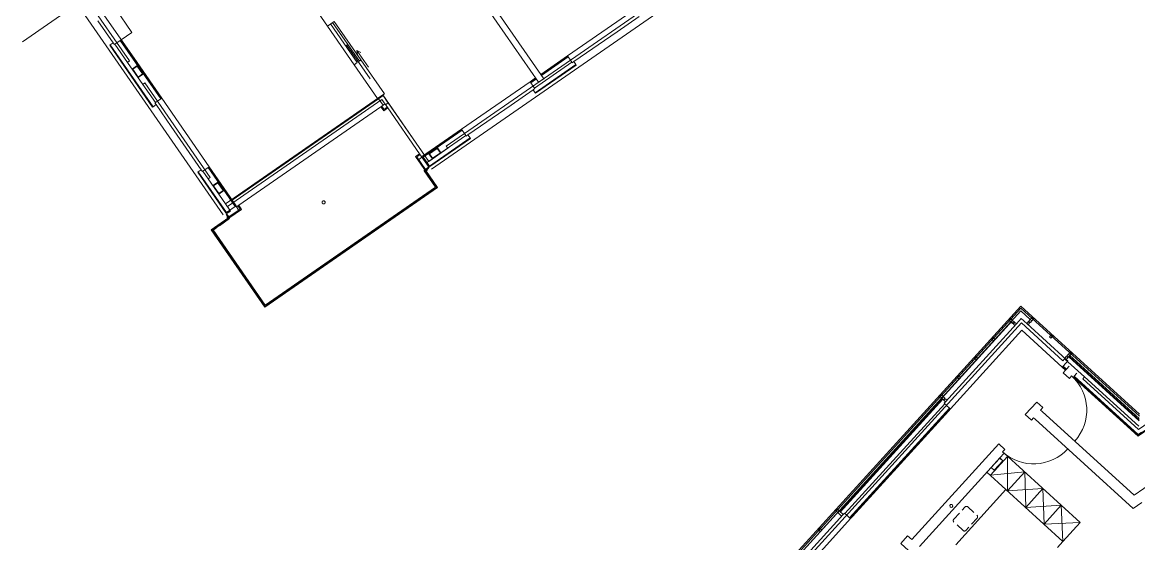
# Model space of a CAD drawing. Header units: metres. Extents: x 2747624 to 2747775, y 1250135 to 1250307.
# Drawn here: x 2747674.85 to 2747701.93, y 1250216.23 to 1250228.88 of the extents above; entities that cross this region are included whole.
import ezdxf

# ---------------------------------------------------------------- set-up
doc = ezdxf.new("R2010")
doc.units = ezdxf.units.M
doc.header["$MEASUREMENT"] = 0
doc.linetypes.add('Strich 2_1mm', pattern=[0.3, 0.2, -0.1])
doc.linetypes.add('Strichpunkt 3_1_1mm Achsen', pattern=[0.5, 0.3, -0.1, 0, -0.1])
doc.layers.add('nichttragend', color=7, linetype='Continuous')
doc.layers.add('tragend', color=7, linetype='Continuous')

# ---------------------------------------------------------------- blocks, each defined once
blk = doc.blocks.new('dfghdgh')
at = {"layer": 'nichttragend', "color": 252, "linetype": 'Continuous', "lineweight": 0}
for p, q in [((2746685.127, 1250225.876), (2746693.142, 1250231.428)), ((2746693.204, 1250231.162), (2746684.768, 1250225.319)), ((2746674.841, 1250228.41), (2746676.485, 1250229.549)), ((2746679.716, 1250224.214), (2746675.954, 1250229.646)), ((2746676.308, 1250229.581), (2746677.441, 1250227.945)), ((2746677.624, 1250227.905), (2746676.485, 1250229.549)), ((2746677.497, 1250228.638), (2746677.098, 1250229.213)), ((2746688.065, 1250228.066), (2746689.73, 1250229.22)), ((2746676.675, 1250228.92), (2746677.045, 1250228.386)), ((2746683.017, 1250227.943), (2746682.368, 1250228.88)), ((2746683.054, 1250227.968), (2746682.405, 1250228.905)), ((2746689.269, 1250228.655), (2746689.804, 1250229.025)), ((2746677.24, 1250228.46), (2746677.497, 1250228.638)), ((2746682.241, 1250228.791), (2746682.89, 1250227.854)), ((2746682.319, 1250228.846), (2746682.968, 1250227.908)), ((2746688.221, 1250227.929), (2746689.269, 1250228.655)), ((2746676.96, 1250228.327), (2746676.973, 1250228.336)), ((2746676.973, 1250228.336), (2746677.045, 1250228.386)), ((2746677.045, 1250228.386), (2746677.074, 1250228.345)), ((2746677.074, 1250228.345), (2746677.086, 1250228.353)), ((2746677.086, 1250228.353), (2746677.135, 1250228.387)), ((2746677.135, 1250228.387), (2746677.136, 1250228.388)), ((2746677.136, 1250228.388), (2746677.215, 1250228.443)), ((2746677.215, 1250228.443), (2746677.227, 1250228.451)), ((2746677.227, 1250228.451), (2746677.24, 1250228.46)), ((2746682.708, 1250228.337), (2746683.277, 1250227.515)), ((2746682.953, 1250228.202), (2746683.238, 1250227.791)), ((2746682.953, 1250228.202), (2746683.051, 1250228.148)), ((2746682.953, 1250228.202), (2746682.969, 1250228.092)), ((2746688.074, 1250228.054), (2746688.065, 1250228.066)), ((2746677.441, 1250227.945), (2746677.392, 1250227.911)), ((2746677.392, 1250227.911), (2746677.762, 1250227.377)), ((2746682.89, 1250227.854), (2746682.968, 1250227.908)), ((2746682.89, 1250227.854), (2746683.459, 1250227.032)), ((2746683.017, 1250227.943), (2746683.054, 1250227.968)), ((2746683.054, 1250227.968), (2746683.624, 1250227.146)), ((2746688.082, 1250228.042), (2746688.074, 1250228.054)), ((2746688.137, 1250227.963), (2746688.082, 1250228.042)), ((2746688.138, 1250227.962), (2746688.137, 1250227.963)), ((2746688.172, 1250227.912), (2746688.138, 1250227.962)), ((2746688.18, 1250227.9), (2746688.172, 1250227.912)), ((2746688.221, 1250227.929), (2746688.18, 1250227.9)), ((2746688.271, 1250227.857), (2746688.221, 1250227.929)), ((2746688.28, 1250227.844), (2746688.271, 1250227.857)), ((2746677.762, 1250227.377), (2746677.811, 1250227.411)), ((2746677.811, 1250227.411), (2746679.398, 1250225.12)), ((2746685.496, 1250226.287), (2746687.161, 1250227.44)), ((2746687.169, 1250227.428), (2746687.161, 1250227.44)), ((2746687.178, 1250227.415), (2746687.169, 1250227.428)), ((2746687.233, 1250227.337), (2746687.178, 1250227.415)), ((2746687.233, 1250227.335), (2746687.233, 1250227.337)), ((2746687.268, 1250227.286), (2746687.233, 1250227.335)), ((2746687.235, 1250227.246), (2746687.276, 1250227.274)), ((2746687.276, 1250227.274), (2746687.268, 1250227.286)), ((2746678.118, 1250226.97), (2746678.197, 1250227.025)), ((2746678.197, 1250227.025), (2746678.21, 1250227.033)), ((2746678.21, 1250227.033), (2746678.222, 1250227.042)), ((2746679.375, 1250225.377), (2746678.222, 1250227.042)), ((2746679.77, 1250224.477), (2746683.587, 1250227.121)), ((2746683.566, 1250227.009), (2746679.816, 1250224.411)), ((2746679.929, 1250224.568), (2746683.482, 1250227.028)), ((2746683.459, 1250227.032), (2746683.468, 1250227.019)), ((2746683.593, 1250227.105), (2746683.482, 1250227.028)), ((2746683.592, 1250226.869), (2746683.482, 1250227.028)), ((2746683.709, 1250226.804), (2746683.566, 1250227.009)), ((2746683.587, 1250227.121), (2746683.624, 1250227.146)), ((2746683.587, 1250227.121), (2746684.703, 1250225.509)), ((2746683.593, 1250227.105), (2746683.703, 1250226.946)), ((2746686.7, 1250226.875), (2746687.235, 1250227.246)), ((2746687.285, 1250227.173), (2746687.235, 1250227.246)), ((2746687.293, 1250227.161), (2746687.285, 1250227.173)), ((2746678, 1250226.827), (2746678.012, 1250226.835)), ((2746678.012, 1250226.835), (2746678.084, 1250226.886)), ((2746678.056, 1250226.927), (2746678.068, 1250226.935)), ((2746678.084, 1250226.886), (2746678.056, 1250226.927)), ((2746678.068, 1250226.935), (2746678.117, 1250226.969)), ((2746678.454, 1250226.351), (2746678.084, 1250226.886)), ((2746678.117, 1250226.969), (2746678.118, 1250226.97)), ((2746683.542, 1250226.834), (2746680.09, 1250224.443)), ((2746683.542, 1250226.834), (2746683.56, 1250226.847)), ((2746683.61, 1250226.735), (2746683.542, 1250226.834)), ((2746683.56, 1250226.847), (2746683.592, 1250226.869)), ((2746683.616, 1250226.766), (2746683.56, 1250226.847)), ((2746683.592, 1250226.869), (2746683.641, 1250226.902)), ((2746683.709, 1250226.804), (2746683.61, 1250226.735)), ((2746683.696, 1250226.822), (2746683.616, 1250226.766)), ((2746683.655, 1250226.882), (2746683.717, 1250226.925)), ((2746683.717, 1250226.925), (2746683.703, 1250226.946)), ((2746684.479, 1250225.692), (2746683.709, 1250226.804)), ((2746683.717, 1250226.925), (2746684.596, 1250225.657)), ((2746685.652, 1250226.149), (2746686.7, 1250226.875)), ((2746679.18, 1250225.303), (2746678.454, 1250226.351)), ((2746685.505, 1250226.275), (2746685.496, 1250226.287)), ((2746685.513, 1250226.262), (2746685.505, 1250226.275)), ((2746685.568, 1250226.183), (2746685.513, 1250226.262)), ((2746685.569, 1250226.182), (2746685.568, 1250226.183)), ((2746685.603, 1250226.133), (2746685.569, 1250226.182)), ((2746685.611, 1250226.121), (2746685.603, 1250226.133)), ((2746685.652, 1250226.149), (2746685.611, 1250226.121)), ((2746685.702, 1250226.077), (2746685.652, 1250226.149)), ((2746685.711, 1250226.065), (2746685.702, 1250226.077)), ((2746684.38, 1250225.624), (2746684.479, 1250225.692)), ((2746684.411, 1250225.618), (2746684.492, 1250225.674)), ((2746684.707, 1250225.363), (2746684.479, 1250225.692)), ((2746684.533, 1250225.614), (2746684.596, 1250225.657)), ((2746684.703, 1250225.509), (2746685.161, 1250225.827)), ((2746685.161, 1250225.827), (2746685.127, 1250225.876)), ((2746679.271, 1250225.305), (2746679.35, 1250225.36)), ((2746679.35, 1250225.36), (2746679.363, 1250225.369)), ((2746679.363, 1250225.369), (2746679.375, 1250225.377)), ((2746684.896, 1250224.88), (2746684.38, 1250225.624)), ((2746684.62, 1250225.316), (2746684.411, 1250225.618)), ((2746684.537, 1250225.608), (2746684.45, 1250225.547)), ((2746684.45, 1250225.547), (2746684.917, 1250224.874)), ((2746684.592, 1250225.283), (2746684.707, 1250225.363)), ((2746684.68, 1250225.358), (2746684.62, 1250225.316)), ((2746684.692, 1250225.34), (2746684.68, 1250225.358)), ((2746711.092, 1250225.363), (2746701.92, 1250219.009)), ((2746679.096, 1250225.245), (2746679.108, 1250225.253)), ((2746679.108, 1250225.253), (2746679.18, 1250225.303)), ((2746679.18, 1250225.303), (2746679.209, 1250225.262)), ((2746679.209, 1250225.262), (2746679.221, 1250225.27)), ((2746679.221, 1250225.27), (2746679.27, 1250225.304)), ((2746679.27, 1250225.304), (2746679.271, 1250225.305)), ((2746679.398, 1250225.12), (2746679.349, 1250225.085)), ((2746679.349, 1250225.085), (2746679.77, 1250224.477)), ((2746684.868, 1250224.885), (2746684.592, 1250225.283)), ((2746684.614, 1250225.286), (2746684.692, 1250225.34)), ((2746684.666, 1250225.307), (2746684.624, 1250225.278)), ((2746684.624, 1250225.278), (2746684.627, 1250225.274)), ((2746684.627, 1250225.274), (2746684.668, 1250225.303)), ((2746684.668, 1250225.303), (2746684.666, 1250225.307)), ((2746684.917, 1250224.874), (2746680.724, 1250221.97)), ((2746680.728, 1250221.993), (2746684.896, 1250224.88)), ((2746680.733, 1250222.021), (2746684.868, 1250224.885)), ((2746680.04, 1250224.408), (2746679.929, 1250224.568)), ((2746679.421, 1250223.851), (2746680.094, 1250224.317)), ((2746680.158, 1250224.344), (2746679.442, 1250223.848)), ((2746679.89, 1250224.304), (2746679.789, 1250224.235)), ((2746679.816, 1250224.411), (2746679.89, 1250224.304)), ((2746680.128, 1250224.35), (2746679.854, 1250224.16)), ((2746680.034, 1250224.404), (2746680.04, 1250224.408)), ((2746680.094, 1250224.317), (2746680.034, 1250224.404)), ((2746680.04, 1250224.408), (2746680.072, 1250224.431)), ((2746680.09, 1250224.443), (2746680.072, 1250224.431)), ((2746680.072, 1250224.431), (2746680.128, 1250224.35)), ((2746680.09, 1250224.443), (2746680.158, 1250224.344)), ((2746679.867, 1250224.123), (2746679.468, 1250223.847)), ((2746679.789, 1250224.235), (2746679.867, 1250224.123)), ((2746679.794, 1250224.208), (2746679.813, 1250224.22)), ((2746679.794, 1250224.208), (2746679.849, 1250224.13)), ((2746679.808, 1250224.167), (2746679.804, 1250224.164)), ((2746679.804, 1250224.164), (2746679.832, 1250224.123)), ((2746679.836, 1250224.126), (2746679.808, 1250224.167)), ((2746679.854, 1250224.16), (2746679.813, 1250224.22)), ((2746679.832, 1250224.123), (2746679.836, 1250224.126)), ((2746680.724, 1250221.97), (2746679.421, 1250223.851)), ((2746679.442, 1250223.848), (2746680.728, 1250221.993)), ((2746679.468, 1250223.847), (2746680.733, 1250222.021)), ((2746682.52, 1250203.814), (2746699.062, 1250222)), ((2746682.57, 1250203.816), (2746699.064, 1250221.95)), ((2746682.64, 1250203.819), (2746699.068, 1250221.88)), ((2746699.062, 1250222), (2746701.944, 1250219.378)), ((2746699.064, 1250221.95), (2746701.941, 1250219.333)), ((2746699.068, 1250221.88), (2746699.295, 1250221.673)), ((2746699.081, 1250221.591), (2746686.042, 1250207.256)), ((2746698.861, 1250221.652), (2746697.145, 1250219.766)), ((2746698.957, 1250221.565), (2746697.241, 1250219.679)), ((2746698.811, 1250221.698), (2746698.778, 1250221.661)), ((2746698.778, 1250221.661), (2746698.827, 1250221.615)), ((2746698.811, 1250221.698), (2746698.861, 1250221.652)), ((2746698.861, 1250221.652), (2746698.827, 1250221.615)), ((2746698.827, 1250221.615), (2746698.866, 1250221.58)), ((2746698.861, 1250221.652), (2746698.861, 1250221.652)), ((2746698.861, 1250221.652), (2746698.957, 1250221.565)), ((2746698.882, 1250221.597), (2746698.866, 1250221.58)), ((2746698.882, 1250221.597), (2746698.9, 1250221.58)), ((2746698.9, 1250221.58), (2746698.885, 1250221.563)), ((2746698.885, 1250221.563), (2746698.923, 1250221.528)), ((2746699.076, 1250221.696), (2746698.957, 1250221.565)), ((2746699.076, 1250221.696), (2746699.207, 1250221.577)), ((2746700.088, 1250220.675), (2746699.081, 1250221.591)), ((2746699.295, 1250221.673), (2746699.207, 1250221.577)), ((2746700.169, 1250220.702), (2746699.207, 1250221.577)), ((2746699.279, 1250221.582), (2746699.244, 1250221.543)), ((2746699.279, 1250221.616), (2746699.262, 1250221.598)), ((2746699.262, 1250221.598), (2746699.279, 1250221.582)), ((2746699.279, 1250221.616), (2746699.296, 1250221.601)), ((2746699.34, 1250221.723), (2746699.295, 1250221.673)), ((2746699.295, 1250221.673), (2746699.295, 1250221.673)), ((2746699.295, 1250221.673), (2746699.332, 1250221.639)), ((2746699.295, 1250221.673), (2746699.332, 1250221.639)), ((2746699.332, 1250221.639), (2746699.296, 1250221.601)), ((2746699.377, 1250221.689), (2746699.332, 1250221.639)), ((2746699.34, 1250221.723), (2746699.377, 1250221.689)), ((2746699.09, 1250221.411), (2746697.357, 1250219.506)), ((2746699.09, 1250221.411), (2746700.07, 1250220.519)), ((2746699.802, 1250221.302), (2746699.757, 1250221.252)), ((2746699.802, 1250221.302), (2746699.839, 1250221.268)), ((2746698.391, 1250221.235), (2746698.357, 1250221.198)), ((2746698.357, 1250221.198), (2746698.407, 1250221.153)), ((2746698.391, 1250221.235), (2746698.44, 1250221.19)), ((2746699.757, 1250221.252), (2746699.794, 1250221.219)), ((2746699.839, 1250221.268), (2746699.794, 1250221.219)), ((2746697.97, 1250220.773), (2746697.937, 1250220.736)), ((2746697.97, 1250220.773), (2746698.02, 1250220.728)), ((2746700.167, 1250220.775), (2746700.132, 1250220.736)), ((2746700.167, 1250220.775), (2746700.184, 1250220.759)), ((2746700.256, 1250220.798), (2746700.169, 1250220.702)), ((2746700.219, 1250220.832), (2746700.184, 1250220.793)), ((2746700.184, 1250220.793), (2746700.201, 1250220.778)), ((2746700.201, 1250220.778), (2746700.184, 1250220.759)), ((2746700.264, 1250220.881), (2746700.219, 1250220.832)), ((2746700.219, 1250220.832), (2746700.256, 1250220.798)), ((2746700.219, 1250220.832), (2746700.256, 1250220.798)), ((2746700.301, 1250220.848), (2746700.256, 1250220.798)), ((2746700.256, 1250220.798), (2746700.256, 1250220.798)), ((2746700.256, 1250220.798), (2746701.937, 1250219.269)), ((2746700.264, 1250220.881), (2746700.301, 1250220.848)), ((2746697.937, 1250220.736), (2746697.986, 1250220.691)), ((2746698.02, 1250220.728), (2746697.986, 1250220.691)), ((2746700.08, 1250220.53), (2746700.07, 1250220.519)), ((2746700.09, 1250220.541), (2746700.08, 1250220.53)), ((2746700.128, 1250220.719), (2746700.088, 1250220.675)), ((2746700.155, 1250220.612), (2746700.09, 1250220.541)), ((2746700.609, 1250220.282), (2746700.128, 1250220.719)), ((2746700.156, 1250220.613), (2746700.155, 1250220.612)), ((2746700.196, 1250220.658), (2746700.156, 1250220.613)), ((2746700.169, 1250220.702), (2746700.206, 1250220.668)), ((2746700.206, 1250220.668), (2746700.196, 1250220.658)), ((2746697.55, 1250220.311), (2746697.516, 1250220.274)), ((2746697.516, 1250220.274), (2746697.566, 1250220.228)), ((2746697.55, 1250220.311), (2746697.599, 1250220.265)), ((2746697.599, 1250220.265), (2746697.566, 1250220.228)), ((2746700.096, 1250220.38), (2746700.244, 1250220.246)), ((2746700.244, 1250220.246), (2746700.298, 1250220.305)), ((2746700.298, 1250220.305), (2746700.335, 1250220.271)), ((2746700.569, 1250220.238), (2746700.609, 1250220.282)), ((2746701.92, 1250219.009), (2746700.569, 1250220.238)), ((2746697.129, 1250219.848), (2746697.096, 1250219.811)), ((2746697.096, 1250219.811), (2746697.145, 1250219.766)), ((2746697.129, 1250219.848), (2746697.179, 1250219.803)), ((2746697.179, 1250219.803), (2746697.145, 1250219.766)), ((2746697.179, 1250219.803), (2746697.145, 1250219.766)), ((2746697.145, 1250219.766), (2746697.145, 1250219.766)), ((2746697.145, 1250219.766), (2746697.241, 1250219.679)), ((2746697.179, 1250219.803), (2746697.218, 1250219.768)), ((2746697.218, 1250219.768), (2746697.202, 1250219.751)), ((2746697.202, 1250219.751), (2746697.221, 1250219.734)), ((2746697.241, 1250219.679), (2746697.208, 1250219.642)), ((2746697.236, 1250219.751), (2746697.221, 1250219.734)), ((2746697.236, 1250219.751), (2746697.275, 1250219.716)), ((2746699.45, 1250219.67), (2746699.598, 1250219.536)), ((2746697.208, 1250219.642), (2746697.218, 1250219.632)), ((2746697.218, 1250219.632), (2746697.263, 1250219.592)), ((2746697.263, 1250219.592), (2746697.264, 1250219.591)), ((2746697.264, 1250219.591), (2746697.335, 1250219.526)), ((2746697.357, 1250219.506), (2746697.31, 1250219.454)), ((2746697.335, 1250219.526), (2746697.346, 1250219.516)), ((2746697.346, 1250219.516), (2746697.357, 1250219.506)), ((2746699.598, 1250219.536), (2746699.544, 1250219.477)), ((2746699.544, 1250219.477), (2746699.581, 1250219.443)), ((2746699.174, 1250219.367), (2746699.322, 1250219.232)), ((2746699.322, 1250219.232), (2746699.376, 1250219.292)), ((2746699.376, 1250219.292), (2746699.413, 1250219.258)), ((2746698.528, 1250218.657), (2746698.676, 1250218.522)), ((2746698.326, 1250217.896), (2746698.742, 1250218.354)), ((2746698.555, 1250218.315), (2746698.347, 1250218.086)), ((2746698.349, 1250218.086), (2746698.555, 1250218.313)), ((2746698.638, 1250218.24), (2746698.555, 1250218.315)), ((2746698.555, 1250218.315), (2746698.556, 1250218.314)), ((2746698.555, 1250218.313), (2746698.627, 1250218.247)), ((2746698.637, 1250218.241), (2746698.556, 1250218.314)), ((2746698.676, 1250218.522), (2746698.622, 1250218.463)), ((2746698.622, 1250218.463), (2746698.659, 1250218.429)), ((2746698.659, 1250218.429), (2746700.504, 1250216.751)), ((2746698.742, 1250218.354), (2746698.742, 1250217.517)), ((2746696.604, 1250216.17), (2746698.347, 1250218.086)), ((2746698.347, 1250218.086), (2746698.348, 1250218.085)), ((2746698.348, 1250218.085), (2746698.428, 1250218.011)), ((2746698.421, 1250218.02), (2746698.349, 1250218.086)), ((2746698.649, 1250218.254), (2746698.417, 1250217.999)), ((2746698.626, 1250218.246), (2746698.422, 1250218.021)), ((2746698.635, 1250218.236), (2746698.434, 1250218.015)), ((2746698.435, 1250218.014), (2746698.636, 1250218.235)), ((2746698.626, 1250218.246), (2746698.627, 1250218.247)), ((2746698.626, 1250218.246), (2746698.636, 1250218.238)), ((2746698.636, 1250218.24), (2746698.627, 1250218.247)), ((2746698.653, 1250218.256), (2746698.635, 1250218.236)), ((2746698.636, 1250218.235), (2746698.635, 1250218.236)), ((2746698.636, 1250218.235), (2746698.654, 1250218.255)), ((2746698.638, 1250218.238), (2746698.636, 1250218.24)), ((2746698.637, 1250218.237), (2746698.636, 1250218.238)), ((2746698.65, 1250218.253), (2746698.649, 1250218.254)), ((2746698.654, 1250218.255), (2746698.653, 1250218.256)), ((2746698.705, 1250217.551), (2746698.243, 1250217.972)), ((2746698.326, 1250217.896), (2746699.159, 1250217.975)), ((2746698.434, 1250218.015), (2746698.415, 1250217.995)), ((2746698.415, 1250217.995), (2746698.416, 1250217.994)), ((2746698.416, 1250217.994), (2746698.435, 1250218.014)), ((2746698.417, 1250217.999), (2746698.418, 1250217.998)), ((2746698.422, 1250218.021), (2746698.421, 1250218.02)), ((2746698.421, 1250218.02), (2746698.429, 1250218.013)), ((2746698.432, 1250218.013), (2746698.422, 1250218.021)), ((2746698.428, 1250218.011), (2746698.429, 1250218.01)), ((2746698.433, 1250218.012), (2746698.432, 1250218.013)), ((2746698.434, 1250218.015), (2746698.435, 1250218.014)), ((2746699.159, 1250217.975), (2746698.742, 1250217.517)), ((2746699.159, 1250217.975), (2746699.186, 1250217.114)), ((2746698.705, 1250217.551), (2746697.486, 1250216.211)), ((2746700.088, 1250216.293), (2746698.705, 1250217.551)), ((2746698.742, 1250217.517), (2746699.602, 1250217.572)), ((2746699.602, 1250217.572), (2746699.186, 1250217.114)), ((2746699.602, 1250217.572), (2746699.63, 1250216.71)), ((2746693.36, 1250215.605), (2746694.655, 1250217.029)), ((2746694.606, 1250217.074), (2746694.572, 1250217.037)), ((2746694.572, 1250217.037), (2746694.622, 1250216.992)), ((2746694.606, 1250217.074), (2746694.655, 1250217.029)), ((2746694.655, 1250217.029), (2746694.622, 1250216.992)), ((2746694.655, 1250217.029), (2746694.622, 1250216.992)), ((2746694.622, 1250216.992), (2746694.718, 1250216.905)), ((2746694.655, 1250217.029), (2746694.752, 1250216.942)), ((2746694.752, 1250216.942), (2746694.655, 1250217.029)), ((2746694.752, 1250216.942), (2746694.785, 1250216.979)), ((2746694.785, 1250216.979), (2746694.796, 1250216.969)), ((2746694.796, 1250216.969), (2746694.84, 1250216.928)), ((2746699.186, 1250217.114), (2746700.046, 1250217.168)), ((2746699.63, 1250216.71), (2746700.046, 1250217.168)), ((2746700.046, 1250217.168), (2746700.088, 1250216.293)), ((2746693.456, 1250215.518), (2746694.752, 1250216.942)), ((2746694.935, 1250216.843), (2746693.572, 1250215.345)), ((2746694.84, 1250216.928), (2746694.841, 1250216.927)), ((2746694.841, 1250216.927), (2746694.912, 1250216.863)), ((2746694.912, 1250216.863), (2746694.924, 1250216.853)), ((2746694.924, 1250216.853), (2746694.935, 1250216.843)), ((2746694.935, 1250216.843), (2746694.982, 1250216.894)), ((2746699.63, 1250216.71), (2746700.504, 1250216.751)), ((2746700.504, 1250216.751), (2746700.088, 1250216.293)), ((2746694.185, 1250216.612), (2746694.152, 1250216.575)), ((2746694.152, 1250216.575), (2746694.201, 1250216.53)), ((2746694.185, 1250216.612), (2746694.235, 1250216.567)), ((2746694.235, 1250216.567), (2746694.201, 1250216.53))]:
    blk.add_line(p, q, dxfattribs=at)
at = {"layer": 'nichttragend', "color": 190, "linetype": 'Continuous', "lineweight": 0}
for p, q in [((2746676.973, 1250228.336), (2746678.012, 1250226.835)), ((2746677.086, 1250228.353), (2746677.392, 1250227.911)), ((2746677.215, 1250228.443), (2746678.197, 1250227.025)), ((2746678.21, 1250227.033), (2746677.227, 1250228.451)), ((2746676.96, 1250228.327), (2746678, 1250226.827)), ((2746688.065, 1250228.066), (2746687.418, 1250227.618)), ((2746678.222, 1250227.042), (2746677.624, 1250227.905)), ((2746687.268, 1250227.286), (2746688.172, 1250227.912)), ((2746687.285, 1250227.173), (2746688.271, 1250227.857)), ((2746687.293, 1250227.161), (2746688.28, 1250227.844)), ((2746688.074, 1250228.054), (2746687.426, 1250227.606)), ((2746687.435, 1250227.593), (2746688.082, 1250228.042)), ((2746687.294, 1250227.533), (2746687.161, 1250227.44)), ((2746687.303, 1250227.52), (2746687.169, 1250227.428)), ((2746677.762, 1250227.377), (2746678.068, 1250226.935)), ((2746687.178, 1250227.415), (2746687.311, 1250227.508)), ((2746685.496, 1250226.287), (2746684.551, 1250225.632)), ((2746685.505, 1250226.275), (2746684.559, 1250225.62)), ((2746684.568, 1250225.608), (2746685.513, 1250226.262)), ((2746684.716, 1250225.394), (2746685.702, 1250226.077)), ((2746684.724, 1250225.381), (2746685.711, 1250226.065)), ((2746684.997, 1250225.713), (2746685.603, 1250226.133)), ((2746684.551, 1250225.632), (2746684.724, 1250225.381)), ((2746679.35, 1250225.36), (2746680.005, 1250224.415)), ((2746680.017, 1250224.423), (2746679.363, 1250225.369)), ((2746680.03, 1250224.432), (2746679.375, 1250225.377)), ((2746684.658, 1250225.478), (2746684.791, 1250225.571)), ((2746679.096, 1250225.245), (2746679.779, 1250224.258)), ((2746679.108, 1250225.253), (2746679.791, 1250224.267)), ((2746679.221, 1250225.27), (2746679.349, 1250225.085)), ((2746679.77, 1250224.477), (2746679.876, 1250224.325)), ((2746679.791, 1250224.267), (2746679.876, 1250224.325)), ((2746679.876, 1250224.325), (2746679.925, 1250224.359)), ((2746679.925, 1250224.359), (2746680.005, 1250224.415)), ((2746680.005, 1250224.415), (2746680.017, 1250224.423)), ((2746680.017, 1250224.423), (2746680.03, 1250224.432)), ((2746679.779, 1250224.258), (2746679.791, 1250224.267)), ((2746701.933, 1250219.216), (2746700.228, 1250220.767)), ((2746701.935, 1250219.235), (2746700.238, 1250220.778)), ((2746700.07, 1250220.519), (2746700.153, 1250220.443)), ((2746700.08, 1250220.53), (2746700.163, 1250220.454)), ((2746700.173, 1250220.466), (2746700.09, 1250220.541)), ((2746700.338, 1250220.275), (2746701.909, 1250218.846)), ((2746700.348, 1250220.286), (2746701.899, 1250218.876)), ((2746701.911, 1250218.884), (2746700.358, 1250220.297)), ((2746701.925, 1250219.085), (2746700.609, 1250220.282)), ((2746697.165, 1250219.748), (2746694.675, 1250217.011)), ((2746697.176, 1250219.738), (2746694.686, 1250217.001)), ((2746697.218, 1250219.632), (2746694.796, 1250216.969)), ((2746697.335, 1250219.526), (2746694.912, 1250216.863)), ((2746694.924, 1250216.853), (2746697.346, 1250219.516)), ((2746694.982, 1250216.894), (2746697.31, 1250219.454)), ((2746701.922, 1250218.855), (2746702.778, 1250219.448)), ((2746701.923, 1250218.874), (2746702.77, 1250219.461)), ((2746701.899, 1250218.876), (2746701.91, 1250218.865)), ((2746701.909, 1250218.846), (2746701.922, 1250218.855)), ((2746701.91, 1250218.865), (2746701.923, 1250218.874)), ((2746701.911, 1250218.884), (2746701.994, 1250218.941))]:
    blk.add_line(p, q, dxfattribs=at)
at = {"layer": 'nichttragend', "color": 252, "linetype": 'Strich 2_1mm', "lineweight": 0}
for p, q in [((2746697.44, 1250216.828), (2746697.709, 1250217.124)), ((2746697.779, 1250217.128), (2746698.001, 1250216.926)), ((2746697.665, 1250216.556), (2746697.443, 1250216.758)), ((2746698.005, 1250216.855), (2746697.735, 1250216.559)), ((2746700.088, 1250216.293), (2746698.869, 1250214.954))]:
    blk.add_line(p, q, dxfattribs=at)
at = {"layer": 'nichttragend', "color": 252, "linetype": 'Continuous', "lineweight": 0}
for centre, radius, start, end in [((2746699.544, 1250219.477), 1.12, 317.7099, 47.7099), ((2746699.376, 1250219.292), 1.12, 227.7099, 317.7099), ((2746697.38, 1250217.153), 0.0375, 124.7099, 214.7099), ((2746697.38, 1250217.153), 0.0375, 214.7099, 304.7099), ((2746697.38, 1250217.153), 0.0375, 34.7099, 124.7099), ((2746697.38, 1250217.153), 0.0375, 304.7099, 34.7099)]:
    blk.add_arc(centre, radius, start, end, dxfattribs=at)
at = {"layer": 'nichttragend', "color": 252, "linetype": 'Strich 2_1mm', "lineweight": 0}
for centre, start, end in [((2746697.746, 1250217.091), 47.7099, 137.7099), ((2746697.476, 1250216.795), 137.7099, 227.7099), ((2746697.968, 1250216.889), 317.7099, 47.7099), ((2746697.698, 1250216.593), 227.7099, 317.7099)]:
    blk.add_arc(centre, 0.05, start, end, dxfattribs=at)
at = {"layer": 'tragend', "color": 20, "linetype": 'Continuous', "lineweight": 0}
for p, q in [((2746684.846, 1250231.067), (2746687.367, 1250227.428)), ((2746687.49, 1250227.513), (2746684.969, 1250231.153)), ((2746687.367, 1250227.428), (2746687.49, 1250227.513))]:
    blk.add_line(p, q, dxfattribs=at)
at = {"layer": 'tragend', "color": 92, "linetype": 'Continuous', "lineweight": 0}
for p, q in [((2746681.935, 1250229.233), (2746682.241, 1250228.791)), ((2746682.241, 1250228.791), (2746682.405, 1250228.905)), ((2746677.629, 1250227.832), (2746677.505, 1250227.747)), ((2746677.519, 1250227.744), (2746677.626, 1250227.818)), ((2746677.626, 1250227.818), (2746677.757, 1250227.629)), ((2746677.771, 1250227.627), (2746677.629, 1250227.832)), ((2746677.65, 1250227.555), (2746677.519, 1250227.744)), ((2746677.648, 1250227.541), (2746677.771, 1250227.627)), ((2746677.757, 1250227.629), (2746677.65, 1250227.555)), ((2746684.911, 1250225.836), (2746684.706, 1250225.694)), ((2746684.706, 1250225.694), (2746684.791, 1250225.571)), ((2746684.72, 1250225.691), (2746684.909, 1250225.822)), ((2746684.794, 1250225.584), (2746684.72, 1250225.691)), ((2746684.791, 1250225.571), (2746684.997, 1250225.713)), ((2746684.983, 1250225.715), (2746684.794, 1250225.584)), ((2746684.909, 1250225.822), (2746684.983, 1250225.715)), ((2746684.997, 1250225.713), (2746684.911, 1250225.836)), ((2746679.586, 1250225.006), (2746679.463, 1250224.921)), ((2746679.477, 1250224.918), (2746679.584, 1250224.992)), ((2746679.608, 1250224.729), (2746679.477, 1250224.918)), ((2746679.584, 1250224.992), (2746679.715, 1250224.803)), ((2746679.729, 1250224.801), (2746679.586, 1250225.006)), ((2746679.605, 1250224.715), (2746679.729, 1250224.801)), ((2746679.715, 1250224.803), (2746679.608, 1250224.729)), ((2746700.239, 1250220.538), (2746700.173, 1250220.466)), ((2746700.153, 1250220.443), (2746700.096, 1250220.38)), ((2746700.163, 1250220.454), (2746700.153, 1250220.443)), ((2746700.173, 1250220.466), (2746700.163, 1250220.454)), ((2746700.335, 1250220.271), (2746700.338, 1250220.275)), ((2746700.338, 1250220.275), (2746700.348, 1250220.286)), ((2746700.348, 1250220.286), (2746700.358, 1250220.297)), ((2746700.358, 1250220.297), (2746700.424, 1250220.369)), ((2746705.69, 1250220.097), (2746701.814, 1250217.412)), ((2746699.45, 1250219.67), (2746699.174, 1250219.367)), ((2746701.814, 1250217.412), (2746699.581, 1250219.443)), ((2746699.413, 1250219.258), (2746701.793, 1250217.093)), ((2746698.528, 1250218.657), (2746696.419, 1250216.338)), ((2746698.555, 1250218.315), (2746698.659, 1250218.429)), ((2746696.604, 1250216.17), (2746698.347, 1250218.086)), ((2746701.793, 1250217.093), (2746702.004, 1250217.239)), ((2746696.319, 1250216.429), (2746696.151, 1250216.244)), ((2746696.419, 1250216.338), (2746696.319, 1250216.429)), ((2746696.151, 1250216.244), (2746697.6, 1250214.925))]:
    blk.add_line(p, q, dxfattribs=at)
at = {"layer": 'tragend', "color": 92, "linetype": 'Strichpunkt 3_1_1mm Achsen', "lineweight": 0}
for p, q in [((2746684.591, 1250225.284), (2746684.706, 1250225.364)), ((2746684.592, 1250225.283), (2746684.591, 1250225.284)), ((2746679.87, 1250224.12), (2746679.47, 1250223.843)), ((2746679.79, 1250224.235), (2746679.87, 1250224.12))]:
    blk.add_line(p, q, dxfattribs=at)
for start, end in [(34.7099, 214.7099), (214.7099, 34.7099)]:
    blk.add_arc((2746682.15, 1250224.515), 0.0375, start, end, dxfattribs=at)

msp = doc.modelspace()

# ---------------------------------------------------------------- block references
msp.add_blockref('dfghdgh', (1000.005, -0.002))

doc.saveas('drawing.dxf')
